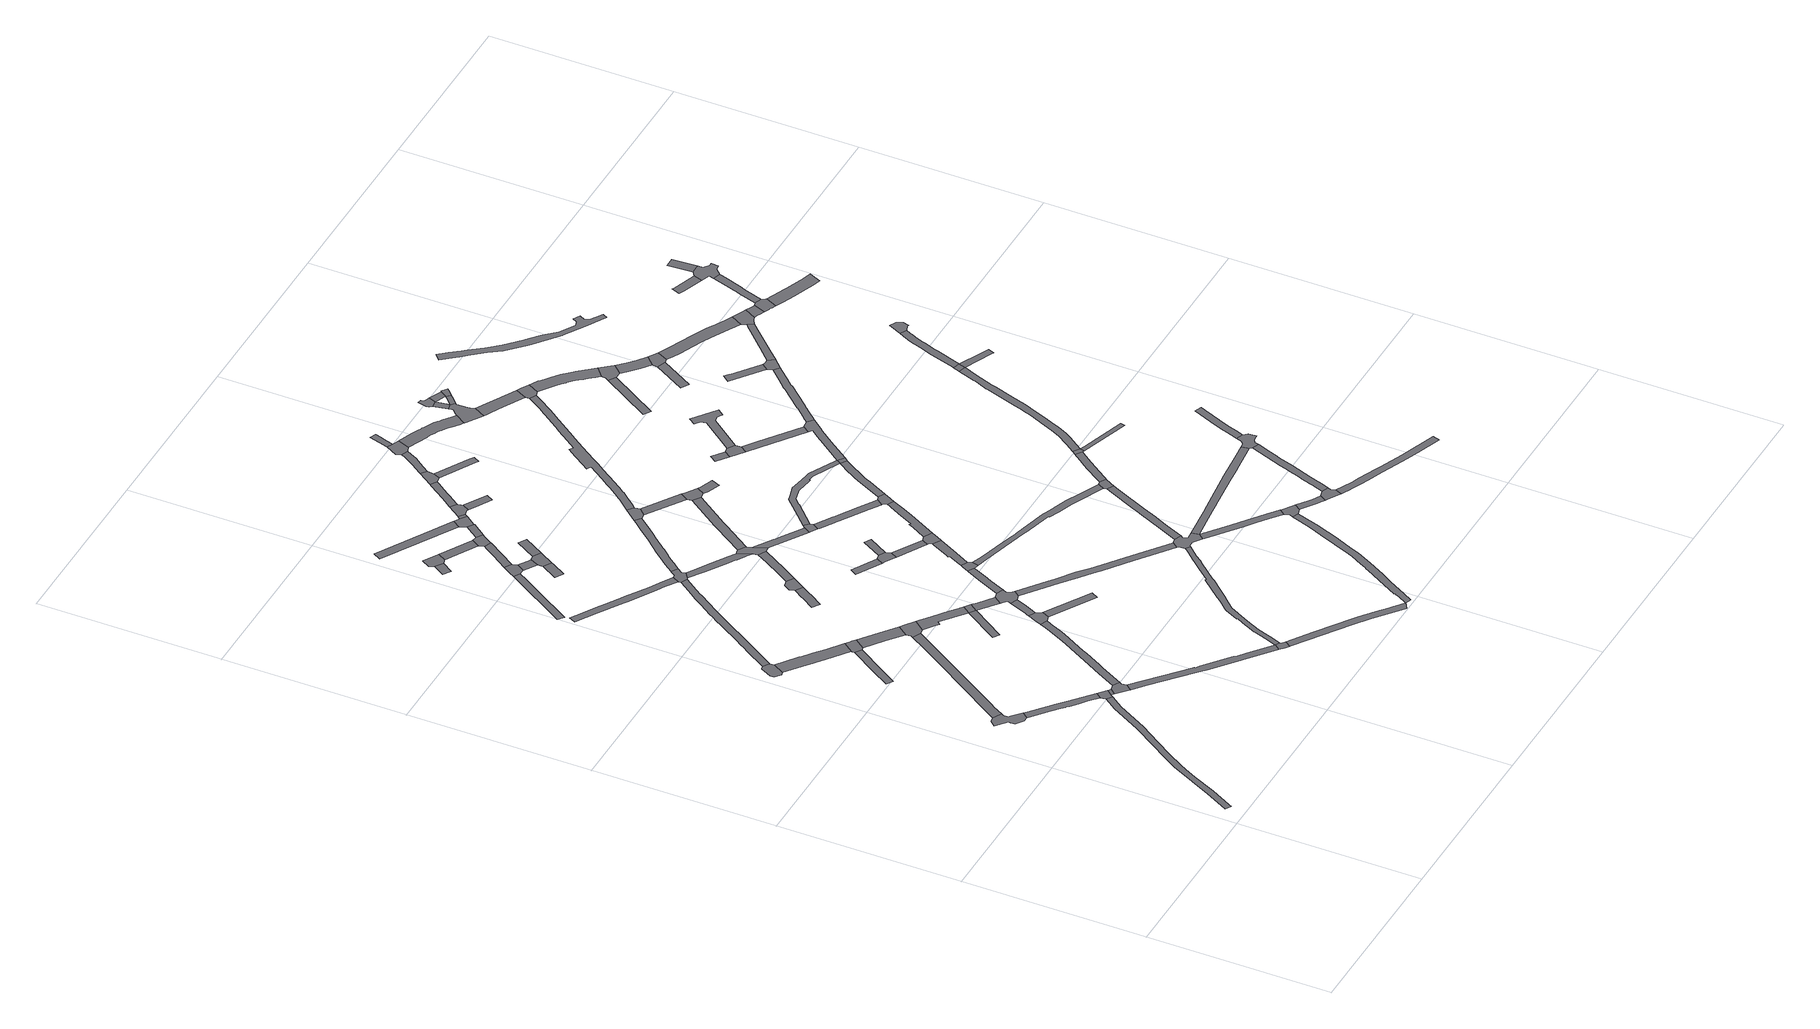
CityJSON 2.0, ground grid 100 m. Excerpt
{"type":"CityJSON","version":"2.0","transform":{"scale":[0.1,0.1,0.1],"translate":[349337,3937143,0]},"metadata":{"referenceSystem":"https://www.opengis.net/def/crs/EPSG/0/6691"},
"CityObjects":{
"road1":{"type":"Road","attributes":{"RoadStructureAttribute.sectionType":"1"},"geometry":[{"type":"MultiSurface","lod":"1","boundaries":[[[0,1,2,3,4,5,6,7,8,9,10,11,12,13,14,15,16,17,18,19]]]}]},
"road2":{"type":"Road","geometry":[{"type":"MultiSurface","lod":"1","boundaries":[[[20,21,22,23,24,25,26,27,28,29,30,31,32]]]}]},
"road3":{"type":"Road","attributes":{"RoadStructureAttribute.sectionType":"1"},"geometry":[{"type":"MultiSurface","lod":"1","boundaries":[[[33,34,35,36,28,27,37,38,39,40,41,42,43,44,45,46]]]}]},
"road4":{"type":"Road","geometry":[{"type":"MultiSurface","lod":"1","boundaries":[[[47,48,49,50,51,52,53,54]]]}]},
"road5":{"type":"Road","geometry":[{"type":"MultiSurface","lod":"1","boundaries":[[[55,56,33,46,0,19]]]}]},
"road6":{"type":"Road","attributes":{"RoadStructureAttribute.sectionType":"1"},"geometry":[{"type":"MultiSurface","lod":"1","boundaries":[[[56,55,57,58]]]}]},
"road7":{"type":"Road","attributes":{"RoadStructureAttribute.sectionType":"1"},"geometry":[{"type":"MultiSurface","lod":"1","boundaries":[[[59,60,61,62,63,20,32,64,65,66,67,68,69,70,71,72,73,74,75]]]}]},
"road8":{"type":"Road","attributes":{"RoadStructureAttribute.sectionType":"1"},"geometry":[{"type":"MultiSurface","lod":"1","boundaries":[[[76,77,78,79,80,81]]]}]},
"road9":{"type":"Road","geometry":[{"type":"MultiSurface","lod":"1","boundaries":[[[82,83,58,57,84,85,86,87,88]]]}]},
"road10":{"type":"Road","attributes":{"RoadStructureAttribute.sectionType":"1"},"geometry":[{"type":"MultiSurface","lod":"1","boundaries":[[[89,90,91,92,93,94,95,96,97,48,47]]]}]},
"road11":{"type":"Road","geometry":[{"type":"MultiSurface","lod":"1","boundaries":[[[92,98,81,80,99,100,101,102,93]]]}]},
"road12":{"type":"Road","attributes":{"RoadStructureAttribute.sectionType":"1"},"geometry":[{"type":"MultiSurface","lod":"1","boundaries":[[[103,104,105,106,107,108,109,110,111,112,113,114,115,116,50,49,117,118,119,120,121,122,123,124,125,126,127,128,129]]]}]},
"road13":{"type":"Road","attributes":{"RoadStructureAttribute.sectionType":"1"},"geometry":[{"type":"MultiSurface","lod":"1","boundaries":[[[99,130,131,132,133,134,135,100]]]}]},
"road14":{"type":"Road","attributes":{"RoadStructureAttribute.sectionType":"1"},"geometry":[{"type":"MultiSurface","lod":"1","boundaries":[[[136,137,138,139,140,141,142,143,144,145,86,85,146,147,148,149,150]]]}]},
"road15":{"type":"Road","attributes":{"RoadStructureAttribute.sectionType":"1"},"geometry":[{"type":"MultiSurface","lod":"1","boundaries":[[[151,152,153,154,155,156,157,158,159,160,161,162,163,164,165,166,167,168,169,170,171,82,88]]]}]},
"road16":{"type":"Road","attributes":{"RoadStructureAttribute.sectionType":"1"},"geometry":[{"type":"MultiSurface","lod":"1","boundaries":[[[172,173,174,175,176,177,178,179,180,181,182]]]}]},
"road17":{"type":"Road","attributes":{"RoadStructureAttribute.sectionType":"1"},"geometry":[{"type":"MultiSurface","lod":"1","boundaries":[[[183,184,185,186,187,188,189,190,191,192,193,194,195,196,197,198,199,200,201]]]}]},
"road18":{"type":"Road","geometry":[{"type":"MultiSurface","lod":"1","boundaries":[[[202,133,132,203,75,74,204,205]]]}]},
"road19":{"type":"Road","geometry":[{"type":"MultiSurface","lod":"1","boundaries":[[[206,207,208,209]]]}]},
"road20":{"type":"Road","attributes":{"RoadStructureAttribute.sectionType":"1"},"geometry":[{"type":"MultiSurface","lod":"1","boundaries":[[[210,211,212,213,214,215,205,204,216,217,218,219,220,221]]]}]},
"road21":{"type":"Road","geometry":[{"type":"MultiSurface","lod":"1","boundaries":[[[222,182,181,223,224,225,226,227,228]]]}]},
"road22":{"type":"Road","geometry":[{"type":"MultiSurface","lod":"1","boundaries":[[[229,230,231,232,206,209,233,234]]]}]},
"road23":{"type":"Road","geometry":[{"type":"MultiSurface","lod":"1","boundaries":[[[235,236,237,136,150,238,239]]]}]},
"road24":{"type":"Road","attributes":{"RoadStructureAttribute.sectionType":"1"},"geometry":[{"type":"MultiSurface","lod":"1","boundaries":[[[240,241,242,220,243,244,242,245,246,247]]]}]},
"road25":{"type":"Road","attributes":{"RoadStructureAttribute.sectionType":"1"},"geometry":[{"type":"MultiSurface","lod":"1","boundaries":[[[248,249,250,251,252,253,254,255]]]}]},
"road26":{"type":"Road","attributes":{"RoadStructureAttribute.sectionType":"1"},"geometry":[{"type":"MultiSurface","lod":"1","boundaries":[[[256,257,258,259,260,261]]]}]},
"road27":{"type":"Road","geometry":[{"type":"MultiSurface","lod":"1","boundaries":[[[262,263,264,163,162,265,266,267,268,269]]]}]},
"road28":{"type":"Road","attributes":{"RoadStructureAttribute.sectionType":"1"},"geometry":[{"type":"MultiSurface","lod":"1","boundaries":[[[270,271,225,224]]]}]},
"road29":{"type":"Road","geometry":[{"type":"MultiSurface","lod":"1","boundaries":[[[220,242,241,221]]]}]},
"road30":{"type":"Road","geometry":[{"type":"MultiSurface","lod":"1","boundaries":[[[272,273,183,201,274,129,128,275,276,277,278,279,280]]]}]},
"road31":{"type":"Road","geometry":[{"type":"MultiSurface","lod":"1","boundaries":[[[261,260,281,282,271,270]]]}]},
"road32":{"type":"Road","attributes":{"RoadStructureAttribute.sectionType":"1"},"geometry":[{"type":"MultiSurface","lod":"1","boundaries":[[[227,283,284,285,286,287,228]]]}]},
"road33":{"type":"Road","attributes":{"RoadStructureAttribute.sectionType":"1"},"geometry":[{"type":"MultiSurface","lod":"1","boundaries":[[[288,289,290,291,248,255]]]}]},
"road34":{"type":"Road","attributes":{"RoadStructureAttribute.sectionType":"1"},"geometry":[{"type":"MultiSurface","lod":"1","boundaries":[[[292,293,294,295,296,297,298,262,269]]]}]},
"road35":{"type":"Road","attributes":{"RoadStructureAttribute.sectionType":"1"},"geometry":[{"type":"MultiSurface","lod":"1","boundaries":[[[299,300,301,229,234]]]}]},
"road36":{"type":"Road","attributes":{"RoadStructureAttribute.sectionType":"1"},"geometry":[{"type":"MultiSurface","lod":"1","boundaries":[[[302,303,304,305,306,307]]]}]},
"road37":{"type":"Road","attributes":{"RoadStructureAttribute.sectionType":"1"},"geometry":[{"type":"MultiSurface","lod":"1","boundaries":[[[308,309,266,265]]]}]},
"road38":{"type":"Road","geometry":[{"type":"MultiSurface","lod":"1","boundaries":[[[246,310,311,295,294,312,313,314,315,316,317,247]]]}]},
"road39":{"type":"Road","attributes":{"RoadStructureAttribute.sectionType":"1"},"geometry":[{"type":"MultiSurface","lod":"1","boundaries":[[[281,318,319,282]]]}]},
"road40":{"type":"Road","attributes":{"RoadStructureAttribute.sectionType":"1"},"geometry":[{"type":"MultiSurface","lod":"1","boundaries":[[[320,321,322,323,276,275,324,325,326,327,328,329,330,331]]]}]},
"road41":{"type":"Road","geometry":[{"type":"MultiSurface","lod":"1","boundaries":[[[332,301,300,284,283,333,334,335,336]]]}]},
"road42":{"type":"Road","attributes":{"RoadStructureAttribute.sectionType":"1"},"geometry":[{"type":"MultiSurface","lod":"1","boundaries":[[[337,338,339,340,341,342,343,344,345,346,347,348,349,350,351,352,235,239]]]}]},
"road43":{"type":"Road","attributes":{"RoadStructureAttribute.sectionType":"1"},"geometry":[{"type":"MultiSurface","lod":"1","boundaries":[[[353,354,355,356,289,288,357,358]]]}]},
"road44":{"type":"Road","attributes":{"RoadStructureAttribute.sectionType":"1"},"geometry":[{"type":"MultiSurface","lod":"1","boundaries":[[[359,360,332,336,361]]]}]},
"road45":{"type":"Road","attributes":{"RoadStructureAttribute.sectionType":"1"},"geometry":[{"type":"MultiSurface","lod":"1","boundaries":[[[316,362,363,364,365,366,367,368,317]]]}]},
"road46":{"type":"Road","attributes":{"RoadStructureAttribute.sectionType":"1"},"geometry":[{"type":"MultiSurface","lod":"1","boundaries":[[[369,370,371,372]]]}]},
"road47":{"type":"Road","attributes":{"RoadStructureAttribute.sectionType":"1"},"geometry":[{"type":"MultiSurface","lod":"1","boundaries":[[[279,373,374,375,376,377,378,379,380,381,382,383,384,385,386,387,388,389,390,391,392,393,394,395,396,397,280]]]}]},
"road48":{"type":"Road","geometry":[{"type":"MultiSurface","lod":"1","boundaries":[[[398,399,400,401,302,307,359,361]]]}]},
"road49":{"type":"Road","geometry":[{"type":"MultiSurface","lod":"1","boundaries":[[[330,353,358,402,403,404,405,406,331]]]}]},
"road50":{"type":"Road","attributes":{"RoadStructureAttribute.sectionType":"1"},"geometry":[{"type":"MultiSurface","lod":"1","boundaries":[[[237,407,408,409,410,411,412,413,414,415,416,417,418,419,420,421,422,423,424,425,426,427,428,429,430,431,432,433,434,435,436,437,438,439,440,136]]]}]},
"road51":{"type":"Road","attributes":{"RoadStructureAttribute.sectionType":"1"},"geometry":[{"type":"MultiSurface","lod":"1","boundaries":[[[441,442,443,401,400]]]}]},
"road52":{"type":"Road","geometry":[{"type":"MultiSurface","lod":"1","boundaries":[[[365,444,445,446,447,448,449,450,366]]]}]},
"road53":{"type":"Road","geometry":[{"type":"MultiSurface","lod":"1","boundaries":[[[451,452,369,372,453,454,455,456]]]}]},
"road54":{"type":"Road","geometry":[{"type":"MultiSurface","lod":"1","boundaries":[[[457,458,459,460,442,441,461,462]]]}]},
"road55":{"type":"Road","attributes":{"RoadStructureAttribute.sectionType":"1"},"geometry":[{"type":"MultiSurface","lod":"1","boundaries":[[[402,463,464,465,466,467,468,403]]]}]},
"road56":{"type":"Road","attributes":{"RoadStructureAttribute.sectionType":"1"},"geometry":[{"type":"MultiSurface","lod":"1","boundaries":[[[451,469,470,452]]]}]},
"road57":{"type":"Road","attributes":{"RoadStructureAttribute.sectionType":"1"},"geometry":[{"type":"MultiSurface","lod":"1","boundaries":[[[471,472,473,474,475,476,477,478,479,480,313,312,481,482,483,484,485,486,487,488]]]}]},
"road58":{"type":"Road","attributes":{"RoadStructureAttribute.sectionType":"1"},"geometry":[{"type":"MultiSurface","lod":"1","boundaries":[[[489,456,455,490]]]}]},
"road59":{"type":"Road","attributes":{"RoadStructureAttribute.sectionType":"1"},"geometry":[{"type":"MultiSurface","lod":"1","boundaries":[[[491,492,493,494,495,448,447,496,497,498,499]]]}]},
"road60":{"type":"Road","geometry":[{"type":"MultiSurface","lod":"1","boundaries":[[[500,501,502,503,457,462]]]}]},
"road61":{"type":"Road","attributes":{"RoadStructureAttribute.sectionType":"1"},"geometry":[{"type":"MultiSurface","lod":"1","boundaries":[[[504,505,506,405,404,507,508,509]]]}]},
"road62":{"type":"Road","geometry":[{"type":"MultiSurface","lod":"1","boundaries":[[[510,511,512,388,387,513,514]]]}]},
"road63":{"type":"Road","attributes":{"RoadStructureAttribute.sectionType":"1"},"geometry":[{"type":"MultiSurface","lod":"1","boundaries":[[[515,516,517,518,519,520,521,522,523,524,525,460,459]]]}]},
"road64":{"type":"Road","geometry":[{"type":"MultiSurface","lod":"1","boundaries":[[[526,465,464,527,528,529,530]]]}]},
"road65":{"type":"Road","geometry":[{"type":"MultiSurface","lod":"1","boundaries":[[[531,499,498,532,533,534,489,490]]]}]},
"road66":{"type":"Road","attributes":{"RoadStructureAttribute.sectionType":"1"},"geometry":[{"type":"MultiSurface","lod":"1","boundaries":[[[535,514,513,536,537]]]}]},
"road67":{"type":"Road","geometry":[{"type":"MultiSurface","lod":"1","boundaries":[[[538,539,540,521,520,541]]]}]},
"road68":{"type":"Road","attributes":{"RoadStructureAttribute.sectionType":"1"},"geometry":[{"type":"MultiSurface","lod":"1","boundaries":[[[528,542,543,544,545,546,547,548,549,550,551,552,553,554,555,529]]]}]},
"road69":{"type":"Road","attributes":{"RoadStructureAttribute.sectionType":"1"},"geometry":[{"type":"MultiSurface","lod":"1","boundaries":[[[533,556,557,558,559,560,561,562,563,564,565,566,567,568,569,534]]]}]},
"road70":{"type":"Road","geometry":[{"type":"MultiSurface","lod":"1","boundaries":[[[570,571,572,535,537,504,509]]]}]},
"road71":{"type":"Road","attributes":{"RoadStructureAttribute.sectionType":"1"},"geometry":[{"type":"MultiSurface","lod":"1","boundaries":[[[573,574,575,576,577,578,579,580,581,582,583,584,585,586,344,587,588,589,590,591,592,593,594,595,596,597,598,599,600,601]]]}]},
"road72":{"type":"Road","attributes":{"RoadStructureAttribute.sectionType":"1"},"geometry":[{"type":"MultiSurface","lod":"1","boundaries":[[[602,603,604,605,538,541]]]}]},
"road73":{"type":"Road","attributes":{"RoadStructureAttribute.sectionType":"1"},"geometry":[{"type":"MultiSurface","lod":"1","boundaries":[[[606,607,608,609,610,540,539,611,612,613,614]]]}]},
"road74":{"type":"Road","geometry":[{"type":"MultiSurface","lod":"1","boundaries":[[[615,471,488,616,420,419,617,618,619,620,621,622,623,624]]]}]},
"road75":{"type":"Road","attributes":{"RoadStructureAttribute.sectionType":"1"},"geometry":[{"type":"MultiSurface","lod":"1","boundaries":[[[625,626,627,628,629,630,631,632,633,634,635,636,637,638,639,445,444,640,641,642,643,644,645,646,647,648,649]]]}]},
"road76":{"type":"Road","attributes":{"RoadStructureAttribute.sectionType":"1"},"geometry":[{"type":"MultiSurface","lod":"1","boundaries":[[[650,651,652,653,571,570]]]}]},
"road77":{"type":"Road","geometry":[{"type":"MultiSurface","lod":"1","boundaries":[[[548,654,562,561,655,656,657,549]]]}]},
"road78":{"type":"Road","attributes":{"RoadStructureAttribute.sectionType":"1"},"geometry":[{"type":"MultiSurface","lod":"1","boundaries":[[[658,659,660,661,662,663,664,665,666,526,530,667,668,669,670,671,672,673,674,675,676,677,678,679,680]]]}]},
"road79":{"type":"Road","geometry":[{"type":"MultiSurface","lod":"1","boundaries":[[[614,613,681,682,683,684,685]]]}]},
"road80":{"type":"Road","attributes":{"RoadStructureAttribute.sectionType":"1"},"geometry":[{"type":"MultiSurface","lod":"1","boundaries":[[[686,684,683,687,688,689,690,691]]]}]},
"road81":{"type":"Road","attributes":{"RoadStructureAttribute.sectionType":"1"},"geometry":[{"type":"MultiSurface","lod":"1","boundaries":[[[619,692,693,694,695,696,697,698,699,700,701,702,620]]]}]},
"road82":{"type":"Road","attributes":{"RoadStructureAttribute.sectionType":"1"},"geometry":[{"type":"MultiSurface","lod":"1","boundaries":[[[703,704,705,706,707,708,709,710,711,712,713,714,715,716,615,624]]]}]},
"road83":{"type":"Road","attributes":{"RoadStructureAttribute.sectionType":"1"},"geometry":[{"type":"MultiSurface","lod":"1","boundaries":[[[717,718,719,720,721,722,723,724,725,726,727,728,729,730,731,732,733,734,735,736,737,738,739,511,510,740,741,742,743,744,745,746,747,748,749,750,751,752,753,754,755,756,757,758,759]]]}]},
"road84":{"type":"Road","attributes":{"RoadStructureAttribute.sectionType":"1"},"geometry":[{"type":"MultiSurface","lod":"1","boundaries":[[[656,760,761,762,763,764,765,679,766,767,768,769,770,657]]]}]},
"road85":{"type":"Road","attributes":{"RoadStructureAttribute.sectionType":"1"},"geometry":[{"type":"MultiSurface","lod":"1","boundaries":[[[771,772,773,774,775,776,777,778,779,780,781,782,783,682,681,784,785,786,787,788,789,790,791,792,793,794,795,796,797,798]]]}]},
"road86":{"type":"Road","attributes":{"RoadStructureAttribute.sectionType":"1"},"geometry":[{"type":"MultiSurface","lod":"1","boundaries":[[[799,800,801,802]]]}]},
"road87":{"type":"Road","geometry":[{"type":"MultiSurface","lod":"1","boundaries":[[[600,803,804,805,806,698,697,807,601]]]}]},
"road88":{"type":"Road","geometry":[{"type":"MultiSurface","lod":"1","boundaries":[[[808,809,810,811,802,801]]]}]},
"road89":{"type":"Road","geometry":[{"type":"MultiSurface","lod":"1","boundaries":[[[679,765,812,680]]]}]},
"road90":{"type":"Road","geometry":[{"type":"MultiSurface","lod":"1","boundaries":[[[710,709,813,814,815,625,649]]]}]},
"road91":{"type":"Road","attributes":{"RoadStructureAttribute.sectionType":"1"},"geometry":[{"type":"MultiSurface","lod":"1","boundaries":[[[803,816,817,818,819,820,821,804]]]}]},
"road92":{"type":"Road","geometry":[{"type":"MultiSurface","lod":"1","boundaries":[[[797,822,823,824,825,826,827,828,829,830,831,832,833,834,835,836,837,838,798]]]}]},
"road93":{"type":"Road","attributes":{"RoadStructureAttribute.sectionType":"1"},"geometry":[{"type":"MultiSurface","lod":"1","boundaries":[[[839,840,841,842,843,844,845,621,620,846,847,848,849,850,851,852,853,854]]]}]},
"road94":{"type":"Road","attributes":{"RoadStructureAttribute.sectionType":"1"},"geometry":[{"type":"MultiSurface","lod":"1","boundaries":[[[855,856,857,858,859,834,833]]]}]},
"road95":{"type":"Road","attributes":{"RoadStructureAttribute.sectionType":"1"},"geometry":[{"type":"MultiSurface","lod":"1","boundaries":[[[860,861,809,808,862]]]}]},
"road96":{"type":"Road","geometry":[{"type":"MultiSurface","lod":"1","boundaries":[[[863,864,865,866,867,868,869,819,818]]]}]},
"road97":{"type":"Road","geometry":[{"type":"MultiSurface","lod":"1","boundaries":[[[870,871,872,873,874,875,876,877,858,857]]]}]},
"road98":{"type":"Road","attributes":{"RoadStructureAttribute.sectionType":"1"}},
"road99":{"type":"Road","geometry":[{"type":"MultiSurface","lod":"1","boundaries":[[[878,879,880,881,680,812,882,883,884,885,886,887,860,862]]]}]},
"road100":{"type":"Road","attributes":{"RoadStructureAttribute.sectionType":"1"},"geometry":[{"type":"MultiSurface","lod":"1","boundaries":[[[888,889,890,891,892,893,894,895,896,897,898,899,900,901,815,814]]]}]},
"road101":{"type":"Road","geometry":[{"type":"MultiSurface","lod":"1","boundaries":[[[902,903,904,905,906,907,908,909,910,811,810]]]}]},
"road102":{"type":"Road","geometry":[{"type":"MultiSurface","lod":"1","boundaries":[[[911,833,832,912,913,914,915]]]}]},
"road103":{"type":"Road","attributes":{"RoadStructureAttribute.sectionType":"1"},"geometry":[{"type":"MultiSurface","lod":"1","boundaries":[[[916,917,918,915,919,870,857]]]}]},
"road104":{"type":"Road","attributes":{"RoadStructureAttribute.sectionType":"1"},"geometry":[{"type":"MultiSurface","lod":"1","boundaries":[[[920,921,827,826,922,923,924,925]]]}]},
"road105":{"type":"Road","geometry":[{"type":"MultiSurface","lod":"1","boundaries":[[[926,919,915,914,927,928,929]]]}]},
"road106":{"type":"Road","geometry":[{"type":"MultiSurface","lod":"1","boundaries":[[[930,931,932,895,894]]]}]},
"road107":{"type":"Road","geometry":[{"type":"MultiSurface","lod":"1","boundaries":[[[717,759,933,934,935,936,920,925]]]}]},
"road108":{"type":"Road","attributes":{"RoadStructureAttribute.sectionType":"1"},"geometry":[{"type":"MultiSurface","lod":"1","boundaries":[[[937,938,939,940,941,942,943,944,945,946,869,868,947,948,949,950,951,952,953,954]]]}]},
"road109":{"type":"Road","attributes":{"RoadStructureAttribute.sectionType":"1"},"geometry":[{"type":"MultiSurface","lod":"1","boundaries":[[[955,956,957,958]]]}]},
"road110":{"type":"Road","attributes":{"RoadStructureAttribute.sectionType":"1"},"geometry":[{"type":"MultiSurface","lod":"1","boundaries":[[[930,959,960,961,931]]]}]},
"road111":{"type":"Road","attributes":{"RoadStructureAttribute.sectionType":"1"},"geometry":[{"type":"MultiSurface","lod":"1","boundaries":[[[962,963,964,965,966,967,968,969,866,865,970,971,972,973,974,975,976,977,978,979,980,981]]]}]},
"road112":{"type":"Road","attributes":{"RoadStructureAttribute.sectionType":"1"},"geometry":[{"type":"MultiSurface","lod":"1","boundaries":[[[982,983,984,985,986,987,988,989,990,991,992,993,994,995,996,997,998,999,1000,1001,1002,1003,1004,1005,934,933]]]}]},
"road113":{"type":"Road","geometry":[{"type":"MultiSurface","lod":"1","boundaries":[[[937,954,1006,1007,1008,1009,1010,1011,1012,1013,839,854]]]}]},
"road114":{"type":"Road","attributes":{"RoadStructureAttribute.sectionType":"1"},"geometry":[{"type":"MultiSurface","lod":"1","boundaries":[[[1014,1015,1016,1017,1018,1019,1020,1021,1022,887,886,1023,1024,1025,1026,1027,1028,1029,1030,1031,1032,1033]]]}]},
"road115":{"type":"Road","geometry":[{"type":"MultiSurface","lod":"1","boundaries":[[[1034,958,957,1035,1036,996,995]]]}]},
"road116":{"type":"Road","attributes":{"RoadStructureAttribute.sectionType":"1"},"geometry":[{"type":"MultiSurface","lod":"1","boundaries":[[[1037,1038,1039,1040]]]}]},
"road117":{"type":"Road","attributes":{"RoadStructureAttribute.sectionType":"1"},"geometry":[{"type":"MultiSurface","lod":"1","boundaries":[[[1035,1041,1042,1043,1044,1045,1046,1047,1036]]]}]},
"road118":{"type":"Road","attributes":{"RoadStructureAttribute.sectionType":"1"},"geometry":[{"type":"MultiSurface","lod":"1","boundaries":[[[1010,1048,1049,1050,1051,1052,1053,1054,1055,1056,1011]]]}]},
"road119":{"type":"Road","attributes":{"RoadStructureAttribute.sectionType":"1"},"geometry":[{"type":"MultiSurface","lod":"1","boundaries":[[[1057,1058,1059,1060,1061,1062,1063]]]}]},
"road120":{"type":"Road","attributes":{"RoadStructureAttribute.sectionType":"1"},"geometry":[{"type":"MultiSurface","lod":"1","boundaries":[[[1064,1065,1066,1067,1068,1069,1070,1071,1072,1073,1074,1075,1076,1077,1078,1079,1080,1081,932,931,1082,1083,1084,1085,1086,1087,1088,1089,1090,1091,1092,1093,1094,1095,1096,1097,1098,1064,1099,1100,1101,1102,1103]]]}]},
"road121":{"type":"Road","geometry":[{"type":"MultiSurface","lod":"1","boundaries":[[[1104,1105,1044,1043,1037,1040]]]}]},
"road122":{"type":"Road","geometry":[{"type":"MultiSurface","lod":"1","boundaries":[[[1032,1106,1107,1108,1109,1110,1111,1057,1063,1033]]]}]},
"road123":{"type":"Road","geometry":[{"type":"MultiSurface","lod":"1","boundaries":[[[1112,1113,1114,1115,1116,1117,1118,1119,1120,1121,1122,1123,1124,1125,1126,1127,1128,1129,1130,1131,1132,1133,1134,1135,1136,1137,1138,1139,1140,1141,1142]]]}]},
"road124":{"type":"Road","geometry":[{"type":"MultiSurface","lod":"1","boundaries":[[[1143,1065,1064,1103,1144]]]}]},
"road125":{"type":"Road","attributes":{"RoadStructureAttribute.sectionType":"1"},"geometry":[{"type":"MultiSurface","lod":"1","boundaries":[[[1145,1146,1147,1148,1149,1150,1151,1152,1153,1154,1155,1156,1157,1158,1159,1160,1161,1162,1163,1105,1104]]]}]},
"road126":{"type":"Road","attributes":{"RoadStructureAttribute.sectionType":"1"},"geometry":[{"type":"MultiSurface","lod":"1","boundaries":[[[1164,1165,1166,1167,1168,1169,1170,1171,1172,1110,1109]]]}]},
"road127":{"type":"Road","attributes":{"RoadStructureAttribute.sectionType":"1"},"geometry":[{"type":"MultiSurface","lod":"1","boundaries":[[[1173,1174,1175,1176,1177,1178,1179,1180,1144,1103,1181,1182,1183,1184,1185,1186,1187,1188,1189,1190,1191]]]}]},
"road128":{"type":"Road","geometry":[{"type":"MultiSurface","lod":"1","boundaries":[[[1192,1193,1154,1153,1167,1166,1194,1195,1196,1197]]]}]},
"road129":{"type":"Road","geometry":[{"type":"MultiSurface","lod":"1","boundaries":[[[1198,1199,1200,1201,1202,1173,1191]]]}]},
"road130":{"type":"Road","attributes":{"RoadStructureAttribute.sectionType":"1"},"geometry":[{"type":"MultiSurface","lod":"1","boundaries":[[[1196,1203,1204,1205,1206,1207,1197]]]}]},
"road131":{"type":"Road","geometry":[{"type":"MultiSurface","lod":"1","boundaries":[[[1205,1208,1209,1210,1211,1212,1213,1214,1215,1206]]]}]},
"road132":{"type":"Road","attributes":{"RoadStructureAttribute.sectionType":"1"},"geometry":[{"type":"MultiSurface","lod":"1","boundaries":[[[1216,1217,1218,1219,1220,1221]]]}]},
"road133":{"type":"Road","attributes":{"RoadStructureAttribute.sectionType":"1"},"geometry":[{"type":"MultiSurface","lod":"1","boundaries":[[[1222,1223,1224,1225,1215,1214,1226,1227,1228,1229,1230,1231]]]}]},
"road134":{"type":"Road","attributes":{"RoadStructureAttribute.sectionType":"1"},"geometry":[{"type":"MultiSurface","lod":"1","boundaries":[[[1211,1232,1233,1234,1235,1236,1237,1238,1239,1240,1241,1242,1243,1244,1245,1212]]]}]},
"road135":{"type":"Road","geometry":[{"type":"MultiSurface","lod":"1","boundaries":[[[1246,1247,1248,1249,1250,1221,1220,1251,1222,1231,1252,1253]]]}]},
"road136":{"type":"Road","attributes":{"RoadStructureAttribute.sectionType":"1"},"geometry":[{"type":"MultiSurface","lod":"1","boundaries":[[[1249,1254,1255,1250]]]}]}
},
"vertices":[
[608,1004,0],[555,931,0],[538,897,0],[461,763,0],[382,641,0],[322,548,0],[270,470,0],[153,231,0],[82,102,0],[112,85,0],[120,101,0],[183,215,0],[246,346,0],[279,413,0],[300,453,0],[352,533,0],[412,625,0],[493,746,0],[584,910,0],[637,982,0],
[233,1434,0],[204,1428,0],[179,1399,0],[237,1349,0],[237,1337,0],[239,1315,0],[277,1283,0],[306,1286,0],[334,1317,0],[285,1359,0],[273,1370,0],[273,1396,0],[279,1407,0],
[630,1064,0],[506,1167,0],[467,1202,0],[351,1302,0],[336,1261,0],[363,1237,0],[406,1202,0],[444,1168,0],[463,1152,0],[468,1150,0],[480,1137,0],[516,1107,0],[556,1076,0],[605,1034,0],
[107,2508,0],[141,2570,0],[140,2592,0],[107,2615,0],[88,2610,0],[54,2549,0],[57,2529,0],[88,2503,0],
[648,997,0],[674,1027,0],
[662,985,0],[688,1015,0],
[583,1976,0],[491,1833,0],[484,1821,0],[402,1696,0],[244,1451,0],[312,1465,0],[325,1481,0],[362,1542,0],[409,1617,0],[445,1672,0],[459,1695,0],[502,1763,0],[549,1836,0],[594,1908,0],[642,1982,0],[679,2040,0],[633,2060,0],
[304,2110,0],[246,2015,0],[280,1994,0],[338,2088,0],[438,2240,0],[404,2262,0],
[718,1021,0],[707,1019,0],[710,944,0],[726,930,0],[753,962,0],[748,991,0],[754,1002,0],
[213,2427,0],[222,2420,0],[321,2343,0],[403,2282,0],[445,2338,0],[365,2398,0],[310,2440,0],[256,2482,0],[252,2489,0],
[403,2276,0],[454,2244,0],[496,2299,0],[478,2313,0],[469,2320,0],
[486,3199,0],[485,3200,0],[444,3144,0],[426,3117,0],[413,3098,0],[365,3027,0],[348,3001,0],[333,2977,0],[309,2938,0],[228,2807,0],[224,2801,0],[217,2790,0],[198,2759,0],[184,2738,0],[157,2619,0],[218,2714,0],[262,2786,0],[342,2914,0],[367,2956,0],[400,3007,0],[445,3074,0],[478,3121,0],[485,3132,0],[484,3133,0],[508,3169,0],[566,3247,0],[531,3263,0],
[551,2171,0],[629,2109,0],[637,2101,0],[681,2158,0],[596,2223,0],[595,2223,0],
[1353,453,0],[1231,554,0],[1196,579,0],[1185,592,0],[1182,594,0],[1043,708,0],[1021,724,0],[1020,728,0],[1013,734,0],[892,842,0],[727,929,0],[790,875,0],[990,701,0],[1039,658,0],[1328,422,0],
[808,1100,0],[825,1130,0],[839,1154,0],[890,1247,0],[905,1275,0],[922,1305,0],[945,1346,0],[982,1414,0],[996,1445,0],[1013,1482,0],[1015,1487,0],[1038,1533,0],[1000,1549,0],[985,1515,0],[978,1501,0],[946,1433,0],[912,1371,0],[870,1295,0],[855,1267,0],[795,1159,0],[773,1120,0],
[207,4002,0],[160,3925,0],[118,3860,0],[91,3816,0],[2,3673,0],[34,3649,0],[54,3680,0],[143,3824,0],[221,3949,0],[249,3994,0],[215,4015,0],
[548,3313,0],[499,3343,0],[427,3386,0],[309,3460,0],[292,3470,0],[280,3478,0],[218,3517,0],[170,3546,0],[116,3579,0],[41,3626,0],[23,3590,0],[134,3520,0],[243,3452,0],[264,3439,0],[285,3426,0],[397,3358,0],[420,3344,0],[467,3318,0],[528,3277,0],
[705,2140,0],[640,2073,0],[709,2046,0],[753,2103,0],
[117,4393,0],[77,4331,0],[118,4304,0],[158,4365,0],
[945,1956,0],[940,1959,0],[901,1993,0],[824,2048,0],[801,2066,0],[766,2093,0],[754,2012,0],[783,1990,0],[785,1989,0],[796,2005,0],[928,1903,0],[960,1944,0],
[230,4039,0],[260,3994,0],[279,3994,0],[307,4036,0],[299,4055,0],[296,4064,0],[261,4087,0],
[213,4417,0],[131,4465,0],[106,4421,0],[114,4399,0],[179,4371,0],[187,4374,0],
[1399,419,0],[1376,435,0],[1379,443,0],[1354,401,0],[1376,385,0],
[1018,1899,0],[992,1920,0],[960,1879,0],[803,1713,0],[837,1691,0],[1041,1817,0],[1063,1799,0],[1095,1840,0],
[716,2738,0],[682,2685,0],[676,2675,0],[632,2606,0],[672,2580,0],[715,2647,0],[731,2675,0],[756,2713,0],
[297,3831,0],[299,3830,0],[340,3805,0],[387,3885,0],[393,3894,0],[350,3920,0],
[1035,1630,0],[1026,1610,0],[1016,1588,0],[1067,1542,0],[1090,1581,0],[1082,1586,0],[1077,1597,0],[1070,1613,0],
[347,3949,0],[369,3994,0],
[582,3342,0],[565,3315,0],[529,3273,0],[574,3250,0],[606,3276,0],[600,3294,0],[603,3298,0],[619,3321,0],[587,3345,0],
[441,3976,0],[398,4001,0],
[404,4229,0],[366,4245,0],[355,4227,0],[325,4183,0],[320,4175,0],
[799,2783,0],[760,2808,0],[731,2800,0],[709,2765,0],
[1081,1635,0],[1105,1690,0],[1124,1737,0],[1086,1752,0],[1067,1706,0],[1044,1651,0],[1039,1640,0],
[224,4352,0],[357,4274,0],[383,4317,0],
[479,4468,0],[477,4470,0],[375,4529,0],[79,4702,0],[54,4658,0],[452,4426,0],
[1311,1394,0],[1334,1433,0],
[1091,1778,0],[1092,1768,0],[1153,1745,0],[1177,1777,0],[1162,1789,0],[1156,1815,0],[1163,1830,0],[1124,1847,0],
[507,4086,0],[464,4111,0],
[843,3128,0],[815,3146,0],[714,3208,0],[647,3250,0],[656,3196,0],[771,3123,0],[805,3102,0],[811,3098,0],[853,3071,0],[858,3068,0],[885,3050,0],[851,3123,0],
[412,4314,0],[405,4232,0],[428,4266,0],[438,4281,0],[445,4290,0],
[1379,383,0],[1453,331,0],[1593,236,0],[1600,231,0],[1666,186,0],[1741,131,0],[1895,7,0],[1929,30,0],[1909,48,0],[1875,75,0],[1860,86,0],[1807,130,0],[1728,191,0],[1707,206,0],[1622,265,0],[1527,331,0],
[892,3022,0],[852,2956,0],[852,2955,0],[801,2870,0],[848,2862,0],[932,2998,0],
[467,4389,0],[438,4349,0],[500,4365,0],
[1201,1916,0],[1214,1942,0],[1254,2028,0],[1257,2033,0],[1222,2053,0],[1217,2045,0],[1177,1959,0],
[1115,2488,0],[981,2565,0],[961,2530,0],[1095,2453,0],
[634,3341,0],[638,3346,0],[669,3384,0],[683,3401,0],[695,3414,0],[719,3442,0],[727,3451,0],[737,3463,0],[744,3472,0],[796,3533,0],[810,3548,0],[846,3591,0],[849,3594,0],[879,3630,0],[901,3656,0],[870,3682,0],[848,3655,0],[839,3645,0],[816,3617,0],[766,3560,0],[688,3471,0],[678,3459,0],[664,3440,0],[637,3409,0],[607,3372,0],
[502,4369,0],[540,4422,0],[542,4425,0],[509,4449,0],
[962,3005,0],[929,3074,0],[923,3103,0],[880,3129,0],[861,3125,0],
[1404,507,0],[1429,582,0],[1465,659,0],[1526,772,0],[1571,823,0],[1589,843,0],[1632,890,0],[1680,944,0],[1692,961,0],[1774,1054,0],[1794,1076,0],[1819,1108,0],[1870,1164,0],[1849,1183,0],[1839,1171,0],[1799,1126,0],[1786,1111,0],[1767,1089,0],[1733,1050,0],[1673,980,0],[1666,986,0],[1568,873,0],[1562,865,0],[1535,832,0],[1530,827,0],[1498,791,0],[1496,788,0],[1456,713,0],[1461,709,0],[1441,672,0],[1403,592,0],[1403,589,0],[1369,493,0],[1364,481,0],
[554,4441,0],[522,4465,0],[521,4464,0],
[1283,2026,0],[1293,2063,0],[1285,2077,0],[1282,2082,0],[1247,2100,0],[1241,2088,0],[1239,2085,0],
[1179,2476,0],[1144,2496,0],[1109,2445,0],[1152,2420,0],[1167,2412,0],[1187,2447,0],
[613,4482,0],[611,4494,0],[607,4512,0],[574,4536,0],[584,4447,0],[591,4443,0],
[1044,2952,0],[1159,2879,0],[1181,2913,0],[1058,2990,0],[1036,3005,0],[1032,3008,0],
[1241,2583,0],[1207,2603,0],
[1860,1253,0],[1712,1366,0],[1677,1393,0],[1629,1432,0],[1581,1468,0],[1532,1505,0],[1503,1527,0],[1447,1574,0],[1356,1641,0],[1325,1664,0],[1300,1632,0],[1328,1611,0],[1416,1545,0],[1479,1495,0],[1510,1471,0],[1652,1362,0],[1724,1307,0],[1836,1221,0],
[1345,2355,0],[1325,2321,0],
[1337,2292,0],[1287,2198,0],[1281,2187,0],[1290,2182,0],[1253,2111,0],[1285,2087,0],[1326,2164,0],[1385,2275,0],[1340,2299,0],
[646,4412,0],[714,4373,0],[736,4412,0],[617,4480,0],
[1136,3498,0],[1003,3312,0],[992,3297,0],[1031,3265,0],[1044,3284,0],[1178,3471,0],
[961,3727,0],[931,3753,0],[910,3729,0],[931,3660,0],[965,3697,0],
[610,4516,0],[654,4576,0],[661,4588,0],[665,4593,0],[715,4663,0],[724,4676,0],[691,4699,0],[684,4690,0],[621,4600,0],[586,4552,0],[582,4547,0],
[1196,2929,0],[1169,2873,0],[1201,2853,0],[1223,2887,0],[1220,2905,0],
[1336,2315,0],[1399,2303,0],[1419,2339,0],[1373,2363,0],
[1158,3569,0],[1126,3530,0],[1131,3527,0],
[774,4719,0],[779,4757,0],[747,4779,0],[756,4682,0],
[1211,2846,0],[1281,2802,0],[1291,2796,0],[1305,2787,0],[1387,2736,0],[1449,2696,0],[1511,2657,0],[1536,2692,0],[1503,2712,0],[1445,2748,0],[1391,2782,0],[1323,2825,0],[1319,2827,0],[1234,2881,0],
[1458,2414,0],[1458,2415,0],[1499,2490,0],[1527,2546,0],[1548,2590,0],[1561,2617,0],[1526,2633,0],[1517,2616,0],[1512,2608,0],[1485,2555,0],[1438,2463,0],[1429,2468,0],[1415,2442,0],[1375,2367,0],
[1208,3476,0],[1235,3518,0],[1176,3557,0],
[2266,717,0],[2233,637,0],[2158,451,0],[2148,426,0],[2113,364,0],[2092,327,0],[2091,324,0],[2062,274,0],[2031,221,0],[2012,187,0],[1971,113,0],[1976,110,0],[1969,100,0],[1958,80,0],[1963,20,0],[1967,27,0],[2013,107,0],[2052,174,0],[2086,232,0],[2138,323,0],[2184,410,0],[2193,431,0],[2209,473,0],[2240,547,0],[2266,612,0],[2267,613,0],[2292,677,0],[2335,810,0],[2301,822,0],
[943,4576,0],[959,4567,0],[978,4601,0],[957,4614,0],
[830,4905,0],[810,4869,0],[801,4855,0],[769,4810,0],[758,4795,0],[819,4814,0],[845,4848,0],[878,4911,0],[840,4924,0],
[1889,1260,0],[1846,1213,0],[1875,1170,0],[1905,1173,0],[1951,1138,0],[1975,1169,0],[1970,1209,0],[1929,1205,0],[1921,1234,0],[1926,1243,0],
[2118,1782,0],[2008,1832,0],[1933,1867,0],[1854,1897,0],[1851,1898,0],[1803,1916,0],[1790,1921,0],[1764,1927,0],[1673,1951,0],[1609,1968,0],[1575,1977,0],[1569,1978,0],[1510,1995,0],[1354,2040,0],[1301,2060,0],[1349,2008,0],[1614,1936,0],[1628,1932,0],[1750,1898,0],[1783,1889,0],[1781,1881,0],[1839,1860,0],[1917,1830,0],[1957,1811,0],[2097,1748,0],
[1229,3462,0],[1302,3435,0],[1320,3481,0],[1252,3507,0],
[1518,2653,0],[1584,2663,0],[1594,2682,0],[1559,2700,0],
[1723,3010,0],[1577,3084,0],[1558,3087,0],[1518,3093,0],[1437,3106,0],[1434,3105,0],[1380,3090,0],[1350,3081,0],[1309,3040,0],[1336,3019,0],[1337,3021,0],[1343,3027,0],[1368,3052,0],[1438,3069,0],[1442,3068,0],[1523,3056,0],[1531,3055,0],[1535,3062,0],[1542,3061,0],[1564,3058,0],[1707,2987,0],[1715,2983,0],[1732,3006,0],
[906,4921,0],[933,4987,0],[896,5002,0],[865,5015,0],[831,4952,0],
[882,5067,0],[905,5032,0],[913,5054,0],[920,5076,0],[931,5111,0],[899,5123,0],
[1959,1132,0],[2045,1064,0],[2124,1004,0],[2176,965,0],[2233,921,0],[2298,870,0],[2323,902,0],[2265,946,0],[2148,1036,0],[2114,1064,0],[2069,1096,0],
[1970,1339,0],[1996,1397,0],[2007,1420,0],[2045,1502,0],[2125,1681,0],[2132,1696,0],[2139,1710,0],[2103,1729,0],[2095,1712,0],[2024,1554,0],[2008,1519,0],[1994,1488,0],[1964,1423,0],[1934,1357,0],
[1515,4564,0],[1487,4520,0],[1468,4492,0],[1458,4477,0],[1457,4476,0],[1432,4441,0],[1366,4350,0],[1347,4323,0],[1296,4252,0],[1256,4198,0],[1236,4212,0],[1200,4162,0],[1160,4104,0],[1137,4070,0],[1158,4057,0],[1099,3971,0],[1067,3925,0],[1048,3898,0],[1039,3886,0],[1019,3858,0],[994,3828,0],[988,3820,0],[945,3770,0],[979,3747,0],[1021,3797,0],[1039,3817,0],[1047,3827,0],[1050,3832,0],[1070,3859,0],[1081,3874,0],[1099,3900,0],[1167,3999,0],[1194,4037,0],[1213,4065,0],[1254,4125,0],[1328,4228,0],[1356,4266,0],[1381,4302,0],[1443,4387,0],[1457,4405,0],[1477,4434,0],[1530,4514,0],[1550,4544,0],
[1648,2786,0],[1666,2826,0],[1682,2853,0],[1689,2865,0],[1719,2915,0],[1749,2961,0],[1699,2958,0],[1685,2937,0],[1647,2873,0],[1630,2844,0],[1579,2741,0],
[1218,4836,0],[1175,4870,0],[1165,4877,0],[1155,4884,0],[1140,4895,0],[1124,4904,0],[1113,4910,0],[1085,4923,0],[1076,4927,0],[1075,4928,0],[1057,4935,0],[1053,4938,0],[1013,4955,0],[967,4896,0],[1019,4875,0],[1037,4869,0],[1050,4862,0],[1064,4855,0],[1078,4849,0],[1091,4842,0],[1101,4836,0],[1116,4826,0],[1131,4815,0],[1155,4796,0],[1184,4774,0],[1188,4771,0],[1198,4765,0],[1238,4822,0],
[1489,3571,0],[1462,3535,0],[1526,3488,0],[1552,3524,0],
[2367,820,0],[2390,853,0],[2379,860,0],[2334,893,0],[2308,840,0],
[1596,3436,0],[1623,3472,0],[1618,3502,0],[1582,3528,0],
[1763,2980,0],
[2152,1735,0],[2171,1766,0],[2137,1787,0],
[2448,763,0],[2466,752,0],[2489,738,0],[2510,773,0],[2470,796,0],[2455,807,0],
[1201,4762,0],[1234,4739,0],[1245,4732,0],[1280,4711,0],[1292,4704,0],[1326,4766,0],[1322,4780,0],[1317,4803,0],[1315,4833,0],[1316,4862,0],[1320,4867,0],[1301,4887,0],[1266,4880,0],[1269,4863,0],[1270,4855,0],[1255,4840,0],[1251,4836,0],
[2689,1291,0],[2596,1281,0],[2574,1278,0],[2466,1268,0],[2445,1266,0],[2191,1234,0],[2146,1228,0],[2111,1187,0],[2168,1193,0],[2232,1200,0],[2248,1202,0],[2440,1222,0],[2453,1224,0],[2506,1229,0],[2573,1236,0],[2693,1250,0],
[1297,4906,0],[1292,4933,0],[1286,4963,0],[1250,4956,0],[1253,4942,0],
[1898,3268,0],[1695,3418,0],[1871,3231,0],
[2503,730,0],[2560,696,0],[2567,691,0],[2583,729,0],[2574,749,0],[2582,769,0],[2545,783,0],
[1302,5002,0],[1289,5007,0],[1285,5009,0],[1273,5016,0],[1266,5031,0],[1249,5036,0],[1235,4986,0],[1241,4972,0],
[1891,3216,0],[1858,3177,0],[1821,3127,0],[1761,3045,0],[1850,3098,0],[1890,3152,0],[1909,3174,0],[1922,3190,0],[1969,3246,0],[1939,3272,0],
[2176,1773,0],[2186,1788,0],[2233,1857,0],[2258,1891,0],[2294,1938,0],[2307,1955,0],[2315,1964,0],[2281,1989,0],[2273,1978,0],[2267,1972,0],[2232,1924,0],[2225,1915,0],[2200,1881,0],[2152,1809,0],
[1754,3678,0],[1784,3682,0],[1810,3663,0],[1837,3699,0],[1808,3720,0],[1711,3793,0],[1684,3757,0],[1714,3735,0],[1718,3705,0],
[1332,4917,0],[1338,4885,0],[1357,4903,0],[1370,4916,0],[1351,4936,0],
[1287,4963,0],[1305,4955,0],[1348,4937,0],[1372,4972,0],
[1545,4648,0],[1502,4671,0],[1306,4696,0],[1334,4682,0],[1397,4648,0],[1511,4586,0],
[1379,4976,0],[1378,4924,0],[1398,4944,0],[1406,4952,0],
[2324,1961,0],[2331,1985,0],[2297,2010,0],
[1575,4552,0],[1610,4612,0],[1597,4619,0],[1565,4637,0],
[2704,1236,0],[2639,1053,0],[2629,1024,0],[2623,1004,0],[2598,932,0],[2592,915,0],[2576,870,0],[2574,866,0],[2569,849,0],[2556,812,0],[2593,797,0],[2622,885,0],[2665,1003,0],[2670,1018,0],[2693,1087,0],[2700,1105,0],[2715,1148,0],[2742,1222,0],
[1641,4012,0],[1680,3988,0],[1848,4259,0],[1810,4283,0],
[2591,1873,0],[2599,1897,0],[2359,1976,0],
[2976,562,0],[2844,614,0],[2832,619,0],[2824,622,0],[2764,648,0],[2719,667,0],[2705,673,0],[2679,683,0],[2578,686,0],[2621,666,0],[2625,664,0],[2688,637,0],[2748,611,0],[2811,585,0],[2851,569,0],[2888,554,0],[2961,524,0],[3027,500,0],[3162,451,0],[3174,489,0],
[1588,4544,0],[1617,4526,0],[1662,4493,0],[1685,4476,0],[1704,4458,0],[1706,4456,0],[1722,4442,0],[1738,4426,0],[1750,4412,0],[1757,4405,0],[1766,4394,0],[1781,4377,0],[1805,4347,0],[1822,4327,0],[1876,4371,0],[1865,4384,0],[1856,4396,0],[1806,4457,0],[1789,4474,0],[1750,4511,0],[1737,4522,0],[1703,4549,0],[1661,4581,0],[1656,4585,0],
[2751,1247,0],[2765,1258,0],[2800,1262,0],[2795,1304,0],[2777,1326,0],[2739,1340,0],[2728,1307,0],[2711,1294,0],
[2194,3554,0],[2159,3519,0],[2133,3492,0],[2122,3480,0],[2027,3372,0],[2019,3363,0],[2017,3361,0],[1986,3325,0],[1954,3291,0],[1983,3262,0],[2012,3294,0],[2035,3319,0],[2039,3324,0],[2057,3345,0],[2164,3462,0],[2169,3472,0],[2202,3507,0],[2242,3550,0],[2265,3575,0],[2237,3601,0],
[1823,4304,0],[1884,4258,0],[1929,4307,0],
[2013,4115,0],[1911,3941,0],[1953,3916,0],[2059,4096,0],
[1910,4232,0],[1964,4182,0],[2015,4145,0],[2062,4193,0],[2012,4229,0],[1989,4249,0],[1973,4264,0],
[2795,1373,0],[2812,1426,0],[2874,1579,0],[2883,1602,0],[2845,1617,0],[2831,1581,0],[2805,1515,0],[2774,1440,0],[2762,1402,0],
[2255,3665,0],[2114,3773,0],[2111,3776,0],[2087,3794,0],[2065,3764,0],[2060,3758,0],[2228,3630,0],
[2662,2771,0],[2624,2784,0],[2590,2689,0],[2589,2686,0],[2578,2656,0],[2558,2605,0],[2555,2595,0],[2498,2418,0],[2492,2398,0],[2490,2394,0],[2479,2360,0],[2464,2322,0],[2433,2246,0],[2402,2175,0],[2395,2161,0],[2376,2121,0],[2343,2072,0],[2333,2059,0],[2375,2048,0],[2387,2065,0],[2394,2074,0],[2411,2102,0],[2439,2159,0],[2454,2195,0],[2477,2248,0],[2485,2268,0],[2501,2306,0],[2516,2346,0],[2521,2359,0],[2530,2386,0],[2555,2464,0],[2589,2569,0],[2597,2594,0],[2600,2604,0],[2633,2693,0],[2815,2704,0],[2828,2698,0],[2841,2729,0],[2796,2751,0],[2675,2808,0],
[2082,4102,0],[2113,4161,0],
[2277,3588,0],[2290,3598,0],[2294,3603,0],[2317,3626,0],[2293,3659,0],[2263,3659,0],
[1592,5094,0],[1660,5014,0],[1661,5013,0],[1687,4982,0],[1749,4908,0],[1797,4844,0],[1886,4754,0],[1902,4742,0],[1989,4673,0],[2033,4638,0],[2037,4636,0],[2146,4572,0],[2255,4508,0],[2270,4534,0],[2237,4554,0],[2202,4576,0],[2195,4605,0],[2209,4630,0],[2174,4649,0],[2160,4624,0],[2131,4616,0],[2049,4664,0],[1994,4727,0],[1938,4773,0],[1918,4790,0],[1838,4867,0],[1780,4933,0],[1728,5003,0],[1708,5026,0],[1668,5075,0],[1629,5125,0],
[2631,2803,0],[2637,2820,0],
[2115,4084,0],[2156,4064,0],[2232,4030,0],[2288,4006,0],[2325,3989,0],[2360,3971,0],[2450,3922,0],[2457,3918,0],[2492,3900,0],[2524,3963,0],[2504,3973,0],[2491,3979,0],[2440,4007,0],[2427,4014,0],[2393,4033,0],[2376,4042,0],[2354,4053,0],[2315,4071,0],[2175,4132,0],
[2358,3669,0],[2475,3791,0],[2524,3842,0],[2504,3872,0],[2487,3857,0],[2463,3832,0],[2381,3748,0],[2367,3733,0],[2313,3679,0],
[2766,3173,0],[2753,3147,0],[2733,3101,0],[2732,3099,0],[2729,3092,0],[2709,3036,0],[2688,2977,0],[2639,2827,0],[2677,2810,0],[2723,2949,0],[2730,2972,0],[2742,3007,0],[2751,3033,0],[2755,3045,0],[2774,3094,0],[2784,3117,0],[2790,3130,0],[2791,3133,0],[2802,3155,0],
[2599,3930,0],[2589,3935,0],[2525,3843,0],[2545,3857,0],[2570,3866,0],[2605,3928,0],
[2831,3166,0],[2841,3162,0],[2851,3196,0],[2836,3229,0],[2801,3246,0],
[2595,3855,0],[2604,3851,0],[2629,3840,0],[2656,3905,0],[2635,3914,0],
[2659,3828,0],[2666,3825,0],[2677,3820,0],[2699,3811,0],[2726,3875,0],[2725,3877,0],[2712,3897,0],[2675,3912,0],
[2610,4316,0],[2597,4321,0],[2579,4275,0],[2609,4263,0],[2721,4223,0],[2738,4271,0],
[2760,4178,0],[2752,4154,0],[2710,4023,0],[2706,4011,0],[2749,4006,0],[2756,4025,0],[2792,4132,0],[2792,4133,0],[2796,4147,0],[2803,4165,0],
[2738,3794,0],[2809,3764,0],[2862,3744,0],[2928,3720,0],[2932,3719,0],[2949,3713,0],[2968,3707,0],[2997,3771,0],[2952,3786,0],[2886,3810,0],[2880,3812,0],[2871,3816,0],[2836,3829,0],[2766,3858,0],
[2861,4241,0],[2842,4240,0],[2814,4264,0],[2813,4291,0],[2762,4288,0],[2769,4206,0],[2829,4194,0],[2859,4201,0],
[2806,4426,0],[2755,4425,0]
]}
